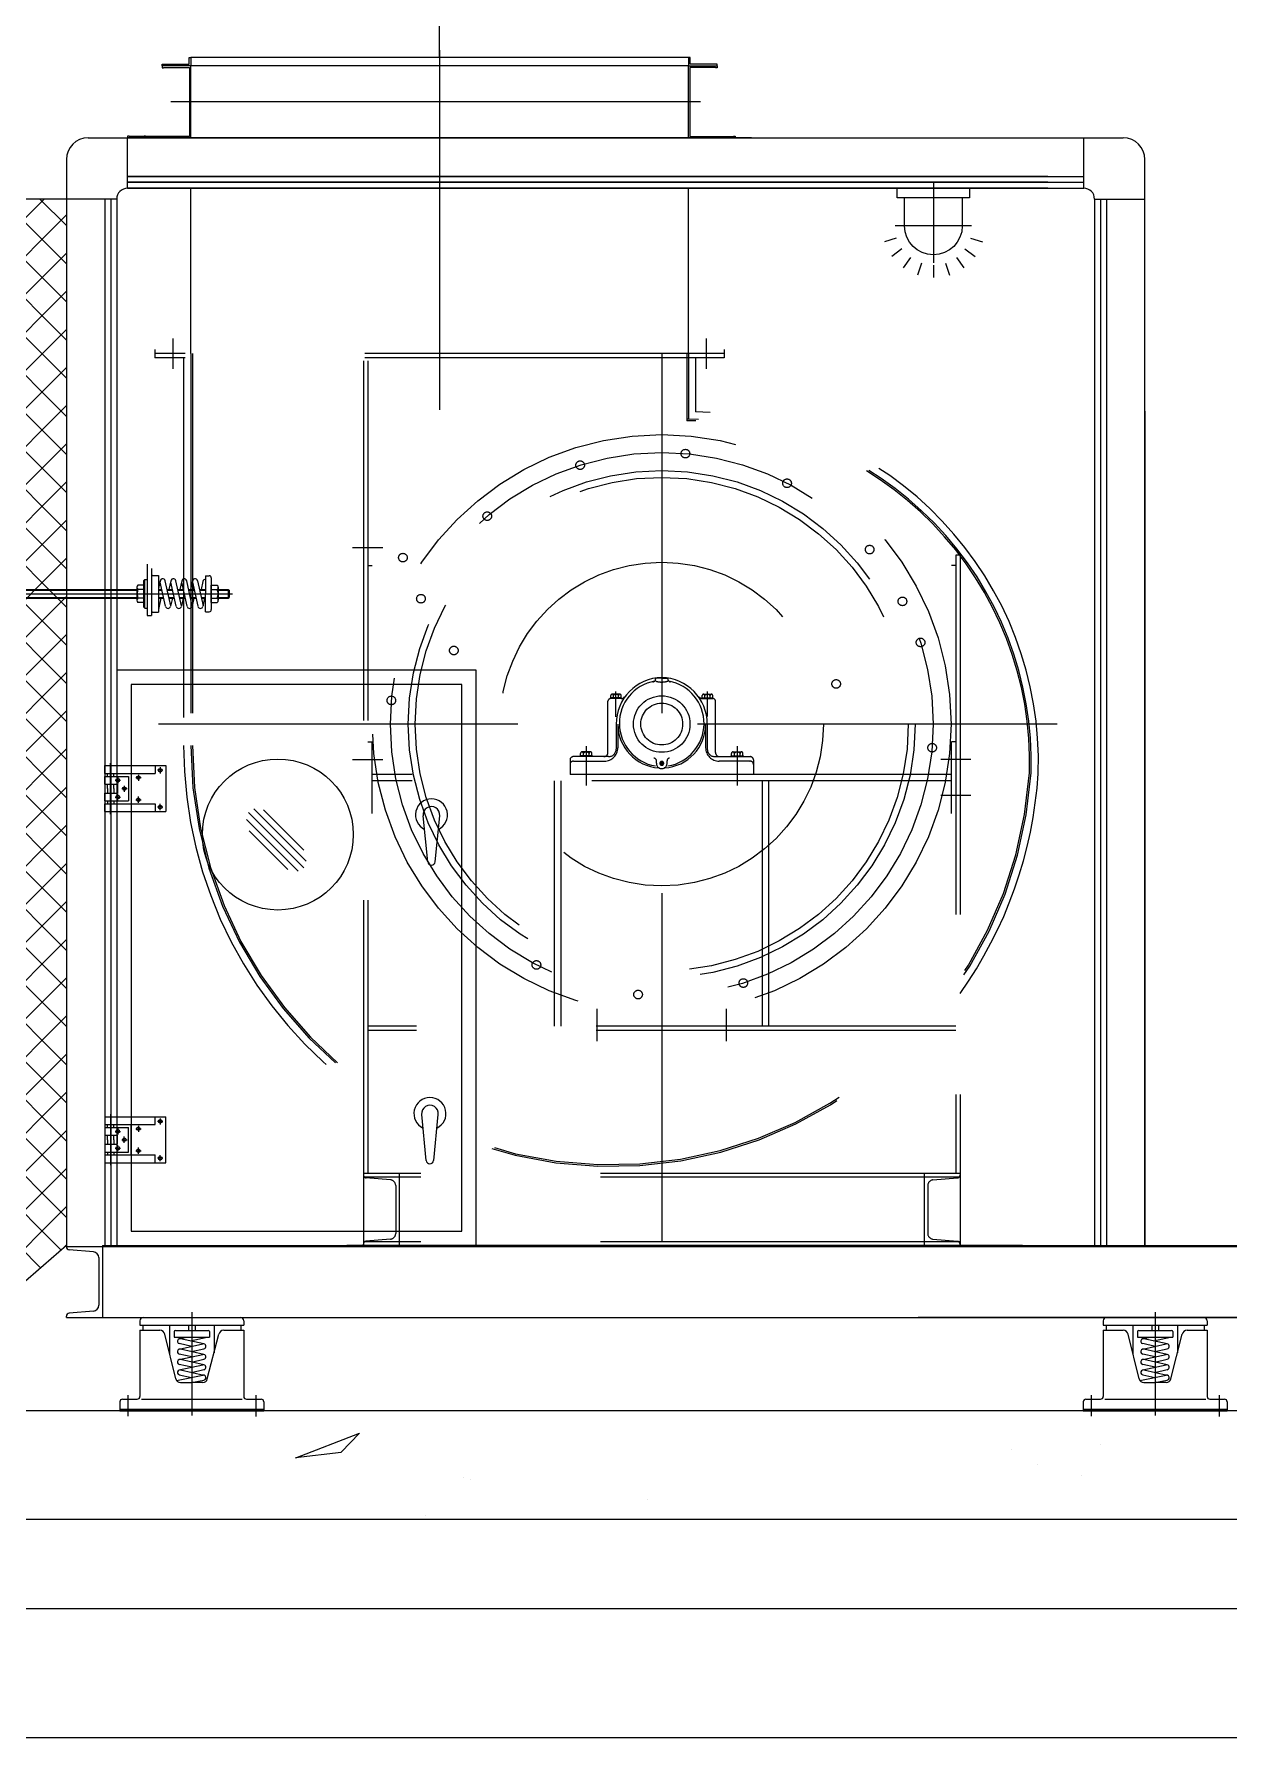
# Model space of a CAD drawing. Header units: millimetres. Extents: x -86 to 11742, y 5229 to 11464.
# Drawn here: x 10281.21 to 10302.65, y 5449.46 to 5480.03 of the extents above; entities that cross this region are included whole.
import ezdxf
from ezdxf.lldxf.tags import DXFTag

# ---------------------------------------------------------------- set-up
doc = ezdxf.new("R2010")
doc.units = ezdxf.units.MM
doc.header["$LTSCALE"] = 5
doc.linetypes.add('HIDDENX2', pattern=[0.75, 0.5, -0.25])
for name, color, linetype in [('2', 2, 'CONTINUOUS'), ('LGK-S', 121, 'CONTINUOUS'), ('NARA', 8, 'CONTINUOUS')]:
    doc.layers.add(name, color=color, linetype=linetype)
tags = doc.linetypes.add('H2', pattern=[1, 0.6, -0.4]).pattern_tags.tags
tags[6:7] = [DXFTag(74, 4), DXFTag(75, 0), DXFTag(340, '0'), DXFTag(46, 1.0), DXFTag(50, 0.0), DXFTag(44, 0.0), DXFTag(45, 0.0)]
tags[4:5] = [DXFTag(74, 4), DXFTag(75, 0), DXFTag(340, '0'), DXFTag(46, 1.0), DXFTag(50, 0.0), DXFTag(44, 0.0), DXFTag(45, 0.0)]

# ---------------------------------------------------------------- blocks, each defined once
blk = doc.blocks.new('AHU2')
at = {"layer": '2', "lineweight": 0}
h = blk.add_hatch(dxfattribs=at)
h.set_pattern_fill('ANSI37', color=5, scale=300, style=0)
h.set_pattern_definition([(45, (-9166.483, -2604.373), (-26.5165, 26.5165), []), (135, (-9166.483, -2604.373), (-26.5165, -26.5165), [])])
h.paths.add_polyline_path([(607, 1889.9), (457, 1889.9), (457, 303), (607, 434.9)])
at = {"layer": '2'}
for p, q in [((777.5, 2086.9), (780, 2086.9)), ((777.5, 2077.4), (777.5, 2086.9)), ((1472, 2086.9), (780, 2086.9)), ((780, 2086.9), (780, 2074.9)), ((1472, 2086.9), (1472, 2074.9)), ((1474.5, 2086.9), (1472, 2086.9)), ((1474.5, 2077.4), (1474.5, 2086.9)), ((740, 2077.4), (777.5, 2077.4)), ((740, 2074.9), (740, 2077.4)), ((780, 2074.9), (740, 2074.9)), ((780, 2074.9), (740, 2074.9)), ((740, 2074.9), (740, 2072.4)), ((740, 2072.4), (742, 2072.4)), ((742, 2072.9), (778, 2072.9)), ((742, 2072.4), (742, 2072.9)), ((778, 2072.9), (778, 1976.9)), ((1472, 2074.9), (780, 2074.9)), ((780, 1974.9), (780, 2074.9)), ((1472, 1974.9), (1472, 2074.9)), ((1472, 2074.9), (1512, 2074.9)), ((1472, 2074.9), (1512, 2074.9)), ((1474, 2072.9), (1474, 1976.9)), ((1510, 2072.9), (1474, 2072.9)), ((1512, 2077.4), (1474.5, 2077.4)), ((1510, 2072.4), (1510, 2072.9)), ((1512, 2072.4), (1510, 2072.4)), ((1512, 2074.9), (1512, 2077.4)), ((1512, 2074.9), (1512, 2072.4)), ((1489, 2024.9), (752, 2024.9)), ((637, 1974.9), (2077, 1974.9)), ((694, 1977.4), (692, 1977.4)), ((692, 1977.4), (692, 1974.9)), ((692, 1904.9), (692, 1974.9)), ((692, 1904.9), (692, 1974.9)), ((694, 1976.9), (694, 1977.4)), ((755, 1976.9), (694, 1976.9)), ((717, 1977.4), (715, 1977.4)), ((715, 1977.4), (715, 1974.9)), ((715, 1974.9), (780, 1974.9)), ((717, 1976.9), (717, 1977.4)), ((778, 1976.9), (717, 1976.9)), ((1537, 1974.9), (1472, 1974.9)), ((1474, 1976.9), (1535, 1976.9)), ((1535, 1977.4), (1537, 1977.4)), ((1535, 1976.9), (1535, 1977.4)), ((1537, 1977.4), (1537, 1974.9)), ((2022, 1904.9), (2022, 1974.9)), ((2107, 1594.9), (2107, 1944.9)), ((692, 1904.9), (2022, 1904.9)), ((1972, 1904.9), (692, 1904.9)), ((607, 1889.9), (457, 1889.9)), ((677, 1889.9), (607, 1889.9)), ((677, 1889.9), (677, 434.9)), ((2037, 1889.9), (2037, 434.9)), ((2037, 1889.9), (2107, 1889.9)), ((1761.3, 1835.6), (1744.7, 1830.2)), ((1864.5, 1835.6), (1881.1, 1830.2)), ((1769, 1820.5), (1754.9, 1810.2)), ((1781, 1808.5), (1770.7, 1794.3)), ((1796.1, 1800.8), (1790.7, 1784.1)), ((1829.7, 1800.8), (1835.1, 1784.1)), ((1844.8, 1808.5), (1855.1, 1794.3)), ((1856.8, 1820.5), (1870.9, 1810.2)), ((1812.9, 1798.1), (1812.9, 1780.6)), ((2107, 1594.9), (2107, 434.9)), ((719.1, 1382), (719.1, 1311)), ((725.1, 1376), (725.1, 1311)), ((714.6, 1353), (706.4, 1353)), ((714.6, 1359.5), (716.1, 1361)), ((714.6, 1322.5), (714.6, 1359.5)), ((716.1, 1361), (719.1, 1361)), ((716.1, 1321), (716.1, 1361)), ((726.9, 1366.4), (735, 1366.4)), ((735, 1366.4), (735, 1315.6)), ((737.4, 1359.4), (735, 1348.5)), ((744.8, 1323.6), (737.3, 1357.4)), ((752, 1324.3), (744.3, 1359)), ((752.3, 1359), (749.6, 1347)), ((759.8, 1323.6), (752.3, 1357.4)), ((767, 1324.3), (759.3, 1359)), ((767.3, 1359), (764.6, 1347)), ((774.8, 1323.6), (767.3, 1357.4)), ((782, 1324.3), (774.3, 1359)), ((782.3, 1359), (779.6, 1347)), ((782.3, 1357.4), (789.8, 1323.6)), ((789.3, 1359), (797, 1324.4)), ((796.7, 1358.3), (794.4, 1347)), ((800.5, 1366), (805.5, 1366)), ((800.5, 1366), (800.5, 1341.3)), ((808.5, 1363), (808.5, 1319)), ((808.5, 1353), (816.8, 1353)), ((808.5, 1329), (808.5, 1353)), ((302.2, 1341), (838, 1341)), ((358.9, 1347), (705, 1347)), ((358.9, 1346), (705, 1346)), ((358.9, 1336), (705, 1336)), ((358.9, 1335), (705, 1335)), ((705, 1350), (705, 1332)), ((714.6, 1347), (706.4, 1347)), ((714.6, 1335), (706.4, 1335)), ((714.6, 1329), (706.4, 1329)), ((735, 1347), (739.6, 1347)), ((735, 1346), (739.8, 1346)), ((735, 1336), (742, 1336)), ((735, 1335), (742.2, 1335)), ((738.5, 1335), (735, 1319.1)), ((746.9, 1347), (754.6, 1347)), ((747.2, 1346), (754.8, 1346)), ((749.4, 1336), (757, 1336)), ((749.6, 1335), (757.2, 1335)), ((754.3, 1335), (751.8, 1323.6)), ((762, 1347), (769.6, 1347)), ((762.2, 1346), (769.8, 1346)), ((764.4, 1336), (772, 1336)), ((764.6, 1335), (772.3, 1335)), ((769.3, 1335), (766.8, 1323.6)), ((777, 1347), (784.6, 1347)), ((777.2, 1346), (784.8, 1346)), ((779.4, 1336), (787.1, 1336)), ((779.6, 1335), (787.3, 1335)), ((784.4, 1335), (781.8, 1323.6)), ((792, 1347), (800.5, 1347)), ((792.2, 1346), (800.5, 1346)), ((794.4, 1336), (800.5, 1336)), ((794.7, 1335), (800.5, 1335)), ((799.2, 1335), (796.9, 1323.6)), ((800.5, 1316), (800.5, 1341.3)), ((808.5, 1347), (816.8, 1347)), ((808.5, 1335), (816.8, 1335)), ((808.5, 1329), (816.8, 1329)), ((818.1, 1350), (818.1, 1332)), ((818.1, 1347), (832.1, 1347)), ((818.1, 1346), (833.1, 1346)), ((818.1, 1336), (833.1, 1336)), ((818.1, 1335), (832.1, 1335)), ((832.1, 1347), (833.1, 1346)), ((832.1, 1347), (832.1, 1335)), ((832.1, 1335), (833.1, 1336)), ((833.1, 1346), (833.1, 1336)), ((714.6, 1322.5), (716.1, 1321)), ((716.1, 1321), (719.1, 1321)), ((719.1, 1311), (725.1, 1311)), ((726.9, 1315.6), (735, 1315.6)), ((800.5, 1316), (805.5, 1316)), ((607, 434.9), (607, 433)), ((644.7, 426), (610.6, 429)), ((657, 434.9), (657, 334.9)), ((1937, 434.9), (997, 434.9)), ((652, 418.1), (652, 351.7)), ((607, 334.9), (607, 336.7)), ((644.7, 343.7), (610.6, 340.7)), ((781.4, 342.4), (781.4, 198.5)), ((2121.4, 342.4), (2121.4, 198.5)), ((709.2, 330.2), (709.2, 324)), ((709.2, 324), (853.6, 324)), ((709.2, 317), (737, 317)), ((709.2, 317), (709.2, 225.1)), ((713.3, 324), (713.3, 317)), ((759.2, 249.3), (743.8, 311.4)), ((750.4, 324), (750.4, 284.8)), ((756.9, 315.1), (756.9, 307.4)), ((758.6, 316.9), (804.1, 316.9)), ((776.6, 324), (776.6, 316.9)), ((786.2, 324), (786.2, 316.9)), ((802.9, 249.3), (818.9, 311.4)), ((805.9, 315.1), (805.9, 307.4)), ((812.3, 324), (812.3, 285.8)), ((825.7, 317), (853.6, 317)), ((849.5, 324), (849.5, 317)), ((853.6, 330.2), (853.6, 324)), ((853.6, 317), (853.6, 225.1)), ((2049.2, 330.2), (2049.2, 324)), ((2049.2, 324), (2193.6, 324)), ((2049.2, 317), (2077, 317)), ((2049.2, 317), (2049.2, 225.1)), ((2053.3, 324), (2053.3, 317)), ((2099.3, 249.3), (2083.8, 311.4)), ((2090.4, 324), (2090.4, 284.8)), ((2096.9, 315.1), (2096.9, 307.4)), ((2098.6, 316.9), (2144.1, 316.9)), ((2116.6, 324), (2116.6, 316.9)), ((2126.2, 324), (2126.2, 316.9)), ((2142.9, 249.3), (2158.9, 311.4)), ((2145.9, 315.1), (2145.9, 307.4)), ((2152.4, 324), (2152.4, 285.8)), ((2165.7, 317), (2193.6, 317)), ((2189.5, 324), (2189.5, 317)), ((2193.6, 330.2), (2193.6, 324)), ((2193.6, 317), (2193.6, 225.1)), ((756.9, 307.4), (805.9, 307.4)), ((763.6, 305.1), (774.1, 307.4)), ((781.4, 294.6), (764, 298.4)), ((764, 290.7), (796.6, 298)), ((798.1, 298), (765.5, 305.2)), ((798.1, 283.5), (765.5, 290.7)), ((779, 302.2), (802.5, 307.4)), ((780.8, 287.3), (798.1, 291.2)), ((2096.9, 307.4), (2145.9, 307.4)), ((2103.7, 305.1), (2114.1, 307.4)), ((2121.4, 294.6), (2104, 298.4)), ((2104, 290.7), (2136.7, 298)), ((2138.2, 298), (2105.5, 305.2)), ((2138.2, 283.5), (2105.5, 290.7)), ((2119, 302.2), (2142.5, 307.4)), ((2120.8, 287.3), (2138.2, 291.2)), ((781.4, 280.1), (764, 284)), ((764, 276.3), (796.6, 283.5)), ((781.4, 265.6), (764, 269.5)), ((764, 261.8), (796.6, 269)), ((798.1, 269), (765.5, 276.3)), ((765.5, 261.8), (798.1, 254.6)), ((780.8, 272.9), (798.1, 276.7)), ((780.8, 258.4), (798.1, 262.3)), ((2121.4, 280.1), (2104, 284)), ((2104, 276.3), (2136.7, 283.5)), ((2121.4, 265.6), (2104, 269.5)), ((2104, 261.8), (2136.7, 269)), ((2138.2, 269), (2105.5, 276.3)), ((2105.5, 261.8), (2138.2, 254.6)), ((2120.8, 272.9), (2138.2, 276.7)), ((2120.8, 258.4), (2138.2, 262.3)), ((760.2, 247), (796.7, 254.6)), ((764, 255), (780.9, 251.3)), ((765.4, 244.3), (781.1, 244.3)), ((781.1, 244.3), (798.1, 247.8)), ((796.8, 244.3), (781.1, 244.3)), ((2100.2, 247), (2136.7, 254.6)), ((2104, 255), (2120.9, 251.3)), ((2105.4, 244.3), (2121.1, 244.3)), ((2121.1, 244.3), (2138.1, 247.8)), ((2136.8, 244.3), (2121.1, 244.3)), ((681.2, 217.4), (681.2, 204.9)), ((685.1, 221.2), (705.3, 221.2)), ((692.3, 226.9), (692.3, 197.5)), ((711.4, 221.2), (851.6, 221.2)), ((857.5, 221.2), (877.7, 221.2)), ((870.5, 226.9), (870.5, 197.2)), ((881.5, 217.4), (881.5, 204.9)), ((2021.2, 217.4), (2021.2, 204.9)), ((2025.1, 221.2), (2045.3, 221.2)), ((2032.3, 226.9), (2032.3, 197.5)), ((2051.4, 221.2), (2191.6, 221.2)), ((2197.5, 221.2), (2217.7, 221.2)), ((2210.5, 226.9), (2210.5, 197.2)), ((2221.5, 217.4), (2221.5, 204.9)), ((681.2, 207.2), (881.5, 207.2)), ((681.2, 204.9), (881.5, 204.9)), ((2021.2, 207.2), (2221.5, 207.2)), ((2021.2, 204.9), (2221.5, 204.9))]:
    blk.add_line(p, q, dxfattribs=at)
at = {"layer": '2', "color": 5, "linetype": 'HIDDENX2', "ltscale": 200}
for p, q in [((1126, 2096.9), (1126, 1572.8)), ((780, 1674.9), (780, 1904.9)), ((1472, 1674.9), (1472, 1904.9)), ((755, 1695.9), (755, 1653.9)), ((1497, 1695.9), (1497, 1653.9)), ((730, 1680.9), (730, 1668.9)), ((1522, 1674.9), (730, 1674.9)), ((1522, 1668.9), (730, 1668.9)), ((770, 1668.9), (770, 1129.9)), ((780, 1674.9), (780, 1129.9)), ((782.3, 1674.9), (782.3, 1129.9)), ((1020, 1664.9), (1020, 434.9)), ((1026, 1664.9), (1026, 534.9)), ((1435, 1674.9), (1435, 439.9)), ((1469.7, 1674.9), (1469.7, 1583.9)), ((1472, 1674.9), (1472, 1583.9)), ((1482, 1668.9), (1482, 1593.8)), ((1522, 1680.9), (1522, 1668.9)), ((1472, 1583.9), (1469.7, 1583.9)), ((1469.7, 1583.9), (1469.7, 1581.6)), ((1005, 1405.4), (1047, 1405.4)), ((1026, 1380.4), (1032, 1380.4)), ((1844, 1380.4), (1838, 1380.4)), ((1844, 1394.9), (1844, 534.9)), ((1850, 1394.9), (1844, 1394.9)), ((1850, 1394.9), (1850, 534.9)), ((1426.5, 1223), (1426.5, 1222.5)), ((1435, 1223.6), (1427.1, 1223.6)), ((1435, 1223.6), (1442.9, 1223.6)), ((1443.5, 1223), (1443.5, 1222.5)), ((1360.2, 1120.2), (1360.2, 1191.5)), ((1379, 1196.5), (1363.6, 1196.5)), ((1363.6, 1195.4), (1363.6, 1196.5)), ((1378.7, 1195.4), (1364, 1195.4)), ((1364.1, 1196.5), (1364.1, 1199.5)), ((1376.8, 1201.3), (1365.9, 1201.3)), ((1367.7, 1196.5), (1367.7, 1199.5)), ((1371.3, 1196.5), (1370.2, 1195.4)), ((1371.9, 1196.5), (1370.8, 1195.4)), ((1371.3, 1169.8), (1371.3, 1205)), ((1375, 1196.5), (1375, 1199.5)), ((1378.6, 1196.5), (1378.6, 1199.5)), ((1379, 1195.4), (1379, 1196.5)), ((1490.9, 1195.4), (1490.9, 1196.5)), ((1490.9, 1196.5), (1506.3, 1196.5)), ((1491.3, 1195.4), (1506, 1195.4)), ((1491.4, 1196.5), (1491.4, 1199.5)), ((1493.2, 1201.3), (1504.1, 1201.3)), ((1495, 1196.5), (1495, 1199.5)), ((1498.1, 1196.5), (1499.2, 1195.4)), ((1498.6, 1170.3), (1498.6, 1205)), ((1498.6, 1196.5), (1499.8, 1195.4)), ((1502.3, 1196.5), (1502.3, 1199.5)), ((1505.9, 1196.5), (1505.9, 1199.5)), ((1506.3, 1195.4), (1506.3, 1196.5)), ((1509.8, 1120.2), (1509.8, 1191.5)), ((1984.9, 1159.9), (727, 1159.9)), ((1371.6, 1159.9), (1371.6, 1125.2)), ((1373.9, 1159.9), (1373.9, 1134.1)), ((1496.1, 1159.9), (1496.1, 1127)), ((1498.4, 1159.9), (1498.4, 1125.2)), ((1026, 1135.4), (1032, 1135.4)), ((1032, 1035.4), (1032, 1135.4)), ((1361, 1114.6), (1312, 1114.6)), ((1321.5, 1114.6), (1321.5, 1115.8)), ((1338.5, 1115.8), (1321.5, 1115.8)), ((1322, 1115.8), (1322, 1119.1)), ((1336, 1121.1), (1324, 1121.1)), ((1326, 1115.8), (1326, 1119.1)), ((1330, 1115.8), (1328.7, 1114.6)), ((1330.6, 1115.8), (1329.3, 1114.6)), ((1330, 1129.3), (1330, 1074.6)), ((1334, 1115.8), (1334, 1119.1)), ((1337.9, 1115.8), (1337.9, 1119.1)), ((1338.5, 1114.6), (1338.5, 1115.8)), ((1373.9, 1134.1), (1373.9, 1127)), ((1509, 1114.6), (1558, 1114.6)), ((1531.5, 1115.8), (1548.5, 1115.8)), ((1531.5, 1114.6), (1531.5, 1115.8)), ((1532, 1115.8), (1532, 1119.1)), ((1534, 1121.1), (1546, 1121.1)), ((1536, 1115.8), (1536, 1119.1)), ((1539.4, 1115.8), (1540.7, 1114.6)), ((1540, 1129.3), (1540, 1074.6)), ((1540, 1115.8), (1541.3, 1114.6)), ((1544, 1115.8), (1544, 1119.1)), ((1548, 1115.8), (1548, 1119.1)), ((1548.5, 1114.6), (1548.5, 1115.8)), ((1838, 1035.4), (1838, 1135.4)), ((1844, 1135.4), (1838, 1135.4)), ((1005, 1110.4), (1047, 1110.4)), ((1838, 1089.9), (1032, 1089.9)), ((1307.5, 1110.1), (1307.5, 1089.9)), ((1562.5, 1089.9), (1307.5, 1089.9)), ((1312.5, 1108.3), (1312, 1108.3)), ((1312.5, 1108.3), (1355.2, 1108.3)), ((1427.6, 1105.3), (1427.6, 1108.9)), ((1433.4, 1106.9), (1435, 1105.3)), ((1435, 1105.3), (1433.4, 1103.7)), ((1436.6, 1106.9), (1435, 1105.3)), ((1435, 1105.3), (1436.6, 1103.7)), ((1442.4, 1105.3), (1442.4, 1108.9)), ((1557.5, 1108.3), (1514.8, 1108.3)), ((1557.5, 1108.3), (1558, 1108.3)), ((1562.5, 1110.1), (1562.5, 1089.9)), ((1865, 1110.4), (1823, 1110.4)), ((1838, 1080.9), (1032, 1080.9)), ((1286, 739.9), (1286, 1080.9)), ((1295, 739.9), (1295, 1080.9)), ((1575, 739.9), (1575, 1080.9)), ((1584, 739.9), (1584, 1080.9)), ((1865, 1060.4), (1823, 1060.4)), ((1345, 718.9), (1345, 763.9)), ((1525, 718.9), (1525, 763.9)), ((1844, 739.9), (1026, 739.9)), ((1844, 733.9), (1026, 733.9)), ((1850, 534.9), (1020, 534.9)), ((1020, 534.9), (1020, 533)), ((1850, 529.9), (1020, 529.9)), ((1057.7, 526), (1023.6, 529)), ((1070, 534.9), (1070, 434.9)), ((1800, 534.9), (1800, 434.9)), ((1812.3, 526), (1846.3, 529)), ((1850, 534.9), (1850, 533)), ((1850, 534.9), (1850, 434.9)), ((1065, 518.1), (1065, 451.7)), ((1805, 518.1), (1805, 451.7)), ((1850, 439.9), (1020, 439.9)), ((1020, 434.9), (1020, 436.7)), ((1850, 434.9), (1020, 434.9)), ((1057.7, 443.7), (1023.6, 440.7)), ((1082, 434.9), (1842, 434.9)), ((1812.3, 443.7), (1846.3, 440.7)), ((1850, 434.9), (1850, 436.7))]:
    blk.add_line(p, q, dxfattribs=at)
at = {"layer": '2', "color": 0, "linetype": 'Continuous'}
for p, q in [((1560, 1974.9), (692, 1974.9)), ((2757, 433), (607, 433)), ((607, 334.9), (2567.2, 334.9))]:
    blk.add_line(p, q, dxfattribs=at)
at = {"layer": '2', "linetype": 'Continuous'}
for p, q in [((607, 1944.9), (607, 434.9)), ((607, 1755.9), (607, 434.9)), ((2107, 434.9), (2107, 1594.9)), ((607, 434.9), (457, 304.9)), ((657, 434.9), (2757, 434.9)), ((1792, 335.8), (2757, 334.9)), ((1921.4, 151.5), (1921.4, 151.5)), ((2045.6, 158.5), (2045.6, 158.5)), ((2018.4, 115.1), (2018.4, 115.1))]:
    blk.add_line(p, q, dxfattribs=at)
at = {"layer": '2', "color": 5}
for p, q in [((692, 1921.4), (2022, 1921.4)), ((1972, 1921.4), (692, 1921.4)), ((692, 1913.4), (2022, 1913.4)), ((1972, 1913.4), (692, 1913.4)), ((660.5, 1889.9), (660.5, 434.9)), ((668.5, 1889.9), (668.5, 434.9)), ((2045.5, 1889.9), (2045.5, 434.9)), ((2053.5, 1889.9), (2053.5, 434.9))]:
    blk.add_line(p, q, dxfattribs=at)
at = {"layer": '2', "color": 1}
for p, q in [((1812.9, 1911.8), (1812.9, 1801.4)), ((1866, 1852.4), (1759.9, 1852.4))]:
    blk.add_line(p, q, dxfattribs=at)
at = {"layer": '2', "linetype": 'ByBlock'}
for p, q in [((1177, 1234.9), (677, 1234.9)), ((677, 1234.9), (677, 434.9)), ((1177, 434.9), (1177, 1234.9)), ((1157, 1214.9), (697, 1214.9)), ((697, 1214.9), (697, 454.9)), ((1157, 454.9), (1157, 1214.9)), ((929.2, 955.5), (857.4, 1027.3)), ((937.1, 959.9), (860.1, 1037)), ((940.2, 969.2), (867.7, 1041.8)), ((937.3, 984.5), (881.2, 1040.6)), ((1109.6, 968.4), (1103.2, 1032.4)), ((1119.9, 968.4), (1126.3, 1032.4)), ((914.9, 957.5), (861.1, 1011.3)), ((1107.5, 553.1), (1101.1, 617.2)), ((1117.8, 553.1), (1124.2, 617.2)), ((697, 454.9), (1157, 454.9)), ((677, 434.9), (1177, 434.9))]:
    blk.add_line(p, q, dxfattribs=at)
at = {"layer": '2', "color": 2, "linetype": 'ByBlock'}
for p, q in [((660.3, 1102.1), (745.1, 1102.1)), ((660.3, 1091.2), (660.3, 1102.1)), ((660.3, 1091.2), (730.2, 1091.2)), ((663.9, 1087.2), (663.9, 1091.2)), ((672.7, 1087.2), (672.7, 1091.2)), ((697, 1091.2), (697, 1049)), ((730.2, 1102.1), (730.2, 1091.2)), ((745.1, 1102.1), (745.1, 1038.1)), ((660.3, 1087.2), (693.2, 1087.2)), ((660.3, 1076.3), (660.3, 1087.2)), ((660.3, 1076.3), (678.2, 1076.3)), ((663.9, 1070.4), (663.9, 1076.3)), ((663.9, 1070.4), (663.9, 1063.9)), ((672.7, 1070.4), (672.7, 1076.3)), ((672.7, 1070.4), (672.7, 1063.9)), ((678.2, 1076.3), (678.2, 1063.9)), ((693.2, 1087.2), (693.2, 1053)), ((660.3, 1053), (660.3, 1063.9)), ((660.3, 1063.9), (678.2, 1063.9)), ((660.3, 1053), (693.2, 1053)), ((660.3, 1049), (730.2, 1049)), ((660.3, 1038.1), (660.3, 1049)), ((663.9, 1053), (663.9, 1049)), ((672.7, 1053), (672.7, 1049)), ((730.2, 1049), (730.2, 1038.1)), ((660.3, 1038.1), (745.1, 1038.1)), ((660.3, 613.9), (745.1, 613.9)), ((660.3, 613.9), (660.3, 603)), ((660.3, 603), (730.2, 603)), ((660.3, 599), (693.2, 599)), ((660.3, 599), (660.3, 588.1)), ((663.9, 599), (663.9, 603)), ((672.7, 599), (672.7, 603)), ((693.2, 564.8), (693.2, 599)), ((697, 560.8), (697, 603)), ((730.2, 603), (730.2, 613.9)), ((745.1, 549.9), (745.1, 613.9)), ((660.3, 588.1), (678.2, 588.1)), ((660.3, 575.7), (660.3, 564.8)), ((660.3, 575.7), (678.2, 575.7)), ((663.9, 581.6), (663.9, 588.1)), ((663.9, 581.6), (663.9, 575.7)), ((672.7, 581.6), (672.7, 588.1)), ((672.7, 581.6), (672.7, 575.7)), ((678.2, 575.7), (678.2, 588.1)), ((660.3, 564.8), (693.2, 564.8)), ((660.3, 560.8), (730.2, 560.8)), ((660.3, 560.8), (660.3, 549.9)), ((660.3, 549.9), (745.1, 549.9)), ((663.9, 564.8), (663.9, 560.8)), ((672.7, 564.8), (672.7, 560.8)), ((730.2, 549.9), (730.2, 560.8))]:
    blk.add_line(p, q, dxfattribs=at)
at = {"layer": '2', "color": 1, "linetype": 'ByBlock'}
for p, q in [((668.3, 1034.7), (668.3, 1105.4)), ((740.9, 1095.7), (733.6, 1095.7)), ((737.4, 1099.8), (737.4, 1091.3)), ((674.9, 1081.8), (682.3, 1081.8)), ((678.4, 1085.9), (678.4, 1077.4)), ((684, 1070.1), (691.3, 1070.1)), ((687.5, 1074.2), (687.5, 1065.7)), ((703.5, 1085.4), (710.9, 1085.4)), ((707, 1089.5), (707, 1081)), ((674.9, 1058.4), (682.3, 1058.4)), ((678.4, 1054.3), (678.4, 1062.8)), ((703.5, 1054.7), (710.9, 1054.7)), ((707, 1050.6), (707, 1059.2)), ((740.9, 1044.5), (733.6, 1044.5)), ((737.4, 1040.4), (737.4, 1048.9)), ((668.3, 617.3), (668.3, 546.6)), ((674.9, 593.6), (682.3, 593.6)), ((678.4, 597.7), (678.4, 589.2)), ((703.5, 597.3), (710.9, 597.3)), ((707, 601.4), (707, 592.8)), ((740.9, 607.5), (733.6, 607.5)), ((737.4, 611.6), (737.4, 603.1)), ((674.9, 570.2), (682.3, 570.2)), ((678.4, 566.1), (678.4, 574.6)), ((684, 581.9), (691.3, 581.9)), ((687.5, 577.8), (687.5, 586.3)), ((707, 562.5), (707, 571)), ((703.5, 566.6), (710.9, 566.6)), ((740.9, 556.3), (733.6, 556.3)), ((737.4, 552.2), (737.4, 560.7))]:
    blk.add_line(p, q, dxfattribs=at)
at = {"layer": '2', "color": 9, "linetype": 'Continuous'}
for p, q in [((2934.9, 204.9), (-2754.5, 204.9)), ((925.9, 139.8), (1014.8, 173.9)), ((988.9, 147.4), (1014.6, 174.1)), ((925.8, 140), (988.9, 147.4)), ((1957.3, 131), (1957.3, 131)), ((1159.4, 112.1), (1159.4, 112.1)), ((1169.3, 109.7), (1169.3, 109.7)), ((1415, 81.3), (1415, 81.3)), ((2934.9, 53.9), (-2754.5, 53.9)), ((1106.4, 59.5), (1106.4, 59.5))]:
    blk.add_line(p, q, dxfattribs=at)
at = {"layer": '2', "color": 2, "linetype": 'H2'}
blk.add_lwpolyline([(1762.6, 1891.6), (1762.6, 1904.9), (1863.2, 1904.9), (1863.2, 1891.6)], close=True, dxfattribs=at)
blk.add_lwpolyline([(1853, 1891.6), (1853, 1852.4, -1), (1772.8, 1852.4), (1772.8, 1891.6)], format="xyb", dxfattribs=at)
at = {"layer": '2', "color": 5, "linetype": 'HIDDENX2', "ltscale": 200}
for points in [[(1435, 1103.7), (1433.4, 1103.7), (1433.4, 1106.9)], [(1433.4, 1106.9), (1435, 1106.9)], [(1436.6, 1106.9), (1435, 1106.9)], [(1435, 1103.7), (1436.6, 1103.7), (1436.6, 1106.9)]]:
    blk.add_lwpolyline(points, dxfattribs=at)
for centre, radius in [((1435, 1159.9), 402.5), ((1467.9, 1535.9), 6), ((1435, 1159.9), 377.5), ((1321.5, 1519.9), 6), ((1435, 1159.9), 352.5), ((1435, 1159.9), 343), ((1609.3, 1494.7), 6), ((1192.3, 1449), 6), ((1724.2, 1402.5), 6), ((1075, 1391.3), 6), ((1435, 1159.9), 225), ((1100.1, 1334.2), 6), ((1769.8, 1330.5), 6), ((1795, 1273.4), 6), ((1145.8, 1262.2), 6), ((1677.6, 1215.7), 6), ((1058.9, 1192.8), 6), ((1435, 1159.9), 39.3), ((1435, 1159.9), 29.1), ((1811.1, 1127), 6), ((1260.7, 825), 6), ((1548.5, 799.8), 6), ((1402.1, 783.8), 6)]:
    blk.add_circle(centre, radius, dxfattribs=at)
at = {"layer": '2', "color": 2, "linetype": 'ByBlock'}
for centre in [(737.4, 1095.7), (678.4, 1081.8), (687.5, 1070.1), (707, 1085.4), (678.4, 1058.4), (707, 1054.7), (737.4, 1044.5), (678.4, 593.6), (707, 597.3), (737.4, 607.5), (678.4, 570.2), (687.5, 581.9), (707, 566.6), (737.4, 556.3)]:
    blk.add_circle(centre, 2.54, dxfattribs=at)
at = {"layer": '2', "linetype": 'ByBlock'}
blk.add_circle((901, 1006.3), 105, dxfattribs=at)
at = {"layer": '2'}
for centre, radius, start, end in [((637, 1944.9), 30, 90, 180), ((2077, 1944.9), 30, 0, 90), ((692, 1889.9), 15, 90, 180), ((2022, 1889.9), 15, 0, 90), ((709, 1350), 3.98, 131.1242, 228.8758), ((726.9, 1364.6), 1.78, 90, 180), ((740.8, 1358.2), 3.6, 12.5037, 192.5037), ((755.8, 1358.2), 3.6, 12.5037, 192.5037), ((770.8, 1358.2), 3.6, 12.5037, 192.5037), ((785.8, 1358.2), 3.6, 12.5037, 192.5037), ((800.3, 1357.6), 3.6, 85.5617, 168.404), ((805.5, 1363), 3, 0, 90), ((814.2, 1350), 3.98, 311.1242, 48.8758), ((709, 1332), 3.98, 131.1242, 228.8758), ((726.4, 1339.5), 21.3, 159.396, 175.9641), ((726.4, 1342.5), 21.3, 184.0359, 200.604), ((796.8, 1339.5), 21.3, 4.0359, 20.604), ((796.8, 1342.5), 21.3, 339.396, 355.9641), ((814.2, 1332), 3.98, 311.1242, 48.8758), ((726.9, 1317.3), 1.78, 180, 270), ((748.3, 1324.3), 3.6, 192.5037, 347.4963), ((763.3, 1324.3), 3.6, 192.5037, 347.4963), ((778.3, 1324.3), 3.6, 192.5037, 347.4963), ((793.3, 1324.3), 3.6, 192.5037, 348.2397), ((805.5, 1319), 3, 270, 0), ((611, 433), 4, 180, 265), ((644, 418.1), 8, 0, 85), ((611, 336.7), 4, 95, 180), ((644, 351.7), 8, 275, 0), ((713.8, 330.2), 4.64, 90, 180), ((849, 330.2), 4.64, 0, 90), ((2053.8, 330.2), 4.64, 90, 180), ((2189, 330.2), 4.64, 0, 90), ((737, 310.1), 6.91, 10.9676, 90), ((758.6, 315.1), 1.72, 90, 180), ((804.1, 315.1), 1.72, 0, 90), ((825.7, 310.1), 6.91, 90, 169.0324), ((2077, 310.1), 6.91, 10.9676, 90), ((2098.6, 315.1), 1.72, 90, 180), ((2144.1, 315.1), 1.72, 0, 90), ((2165.7, 310.1), 6.91, 90, 169.0324), ((764.8, 301.8), 3.47, 77.4963, 257.4963), ((764.8, 287.3), 3.47, 77.4963, 257.4963), ((797.4, 294.6), 3.47, 282.5037, 102.5037), ((2104.8, 301.8), 3.47, 77.4963, 257.4963), ((2104.8, 287.3), 3.47, 77.4963, 257.4963), ((2137.4, 294.6), 3.47, 282.5037, 102.5037), ((764.8, 272.9), 3.47, 77.4963, 257.4963), ((764.8, 258.4), 3.47, 77.4963, 257.4963), ((797.4, 280.1), 3.47, 282.5037, 102.5037), ((797.4, 265.6), 3.47, 282.5037, 102.5037), ((2104.8, 272.9), 3.47, 77.4963, 257.4963), ((2104.8, 258.4), 3.47, 77.4963, 257.4963), ((2137.4, 280.1), 3.47, 282.5037, 102.5037), ((2137.4, 265.6), 3.47, 282.5037, 102.5037), ((765.4, 250.5), 6.22, 190.9676, 270), ((797.4, 251.2), 3.47, 281.7603, 101.7603), ((796.8, 250.5), 6.22, 270, 349.0324), ((2105.4, 250.5), 6.22, 190.9676, 270), ((2137.4, 251.2), 3.47, 281.7603, 101.7603), ((2136.8, 250.5), 6.22, 270, 349.0324), ((685.1, 217.4), 3.85, 90, 180), ((705.3, 225.1), 3.85, 270, 0), ((857.5, 225.1), 3.85, 180, 270), ((877.7, 217.4), 3.85, 0, 90), ((2025.1, 217.4), 3.85, 90, 180), ((2045.3, 225.1), 3.85, 270, 0), ((2197.5, 225.1), 3.85, 180, 270), ((2217.7, 217.4), 3.85, 0, 90)]:
    blk.add_arc(centre, radius, start, end, dxfattribs=at)
at = {"layer": '2', "color": 5, "linetype": 'HIDDENX2', "ltscale": 200}
for centre, radius, start, end in [((1472, 1106.9), 487, 358.1965, 88.8234), ((1472, 1106.9), 477, 358.1965, 90.2763), ((1472, 1106.9), 474.7, 358.1965, 90.2776), ((1436.4, 1160.1), 64.7, 91.2235, 180.2051), ((1435.9, 1160.7), 59.8, 100.5686, 260.6884), ((1422.8, 1222.5), 3.75, 270, 0), ((1427.1, 1223), 0.587, 90, 180), ((1435.1, 1246), 27.7, 252.3747, 269.7481), ((1433.6, 1160.1), 64.7, 359.7949, 88.7765), ((1434.9, 1246), 27.7, 270.2519, 287.6253), ((1442.9, 1223), 0.587, 0, 90), ((1447.2, 1222.5), 3.75, 180, 270), ((1434, 1160.7), 59.8, 279.3116, 79.4314), ((1364, 1191.5), 3.83, 90, 180), ((1365.9, 1199.5), 1.81, 0, 180), ((1371.3, 1196.8), 4.53, 36.8699, 143.1301), ((1376.8, 1199.5), 1.81, 0, 180), ((1378.7, 1200.5), 5.16, 270, 325.2338), ((1491.3, 1200.5), 5.16, 214.7662, 270), ((1493.2, 1199.5), 1.81, 0, 180), ((1498.6, 1196.8), 4.53, 36.8699, 143.1301), ((1504.1, 1199.5), 1.81, 0, 180), ((1506, 1191.5), 3.83, 0, 90), ((1435, 1159.9), 61.1, 180, 266.3269), ((1435, 1159.9), 61.1, 273.6731, 0), ((1365, 1129.9), 595, 180, 234.5613), ((1365, 1129.9), 585, 180, 356.2744), ((1365, 1129.9), 582.7, 180, 356.2744), ((1312, 1110.1), 4.53, 90, 180), ((1324, 1119.1), 1.99, 0, 180), ((1330, 1116.1), 4.98, 36.8699, 143.1301), ((1336, 1119.1), 1.99, 0, 180), ((1354.6, 1120.2), 5.57, 270, 0), ((1355.2, 1127), 18.7, 270, 0), ((1361, 1125.2), 10.6, 270, 0), ((1514.8, 1127), 18.7, 180, 270), ((1509, 1125.2), 10.6, 180, 270), ((1515.4, 1120.2), 5.57, 180, 270), ((1534, 1119.1), 1.99, 0, 180), ((1540, 1116.1), 4.98, 36.8699, 143.1301), ((1546, 1119.1), 1.99, 0, 180), ((1558, 1110.1), 4.53, 0, 90), ((1312, 1103.8), 4.53, 90, 180), ((1424, 1108.9), 3.57, 0, 90), ((1435, 1105.3), 7.42, 180, 270), ((1431, 1097.6), 1.28, 62.6273, 86.3269), ((1435, 1105.3), 2.72, 90, 270), ((1435, 1105.3), 2.25, 90, 270), ((1435, 1105.3), 2.72, 270, 90), ((1435, 1105.3), 2.25, 270, 90), ((1435, 1105.3), 7.42, 270, 0), ((1439, 1097.6), 1.28, 93.6731, 117.3727), ((1446, 1108.9), 3.57, 90, 180), ((1558, 1103.8), 4.53, 0, 90), ((1365, 1129.9), 595, 324.5998, 356.2744), ((1024, 533), 4, 180, 265), ((1057, 518.1), 8, 0, 85), ((1813, 518.1), 8, 95, 180), ((1846, 533), 4, 275, 0), ((1057, 451.7), 8, 275, 0), ((1813, 451.7), 8, 180, 265), ((1024, 436.7), 4, 95, 180), ((1846, 436.7), 4, 0, 85)]:
    blk.add_arc(centre, radius, start, end, dxfattribs=at)
at = {"layer": '2', "linetype": 'ByBlock'}
for centre, radius, start, end in [((1114.7, 1033.6), 22.3, 295.6773, 244.3227), ((1114.7, 1033.6), 11.6, 354.2718, 185.7282), ((1114.7, 968.9), 5.17, 185.7282, 354.2718), ((1112.6, 618.3), 22.3, 295.6773, 244.3227), ((1112.6, 618.3), 11.6, 354.2718, 185.7282), ((1112.6, 553.6), 5.17, 185.7282, 354.2718)]:
    blk.add_arc(centre, radius, start, end, dxfattribs=at)

msp = doc.modelspace()

# ---------------------------------------------------------------- linework, layer by layer
at = {"layer": 'LGK-S'}
msp.add_lwpolyline([(10214.523, 5610.071), (10314.663, 5610.071), (10314.663, 5449.461), (10214.523, 5449.461)], close=True, dxfattribs=at)
at = {"layer": 'NARA', "color": 8}
for p, q in [((10288.484, 5479.609), (10288.484, 5485.645)), ((10329.877, 5453.378), (10224.058, 5453.378)), ((10653.077, 5451.778), (10222.458, 5451.778))]:
    msp.add_line(p, q, dxfattribs=at)

# ---------------------------------------------------------------- block references
at = {"layer": 'NARA', "color": 8, "xscale": 0.0129024000008901, "yscale": 0.0129024000008901, "zscale": 0.0129024000008901}
msp.add_blockref('AHU2', (10273.956, 5452.684), dxfattribs=at)

doc.saveas('drawing.dxf')
